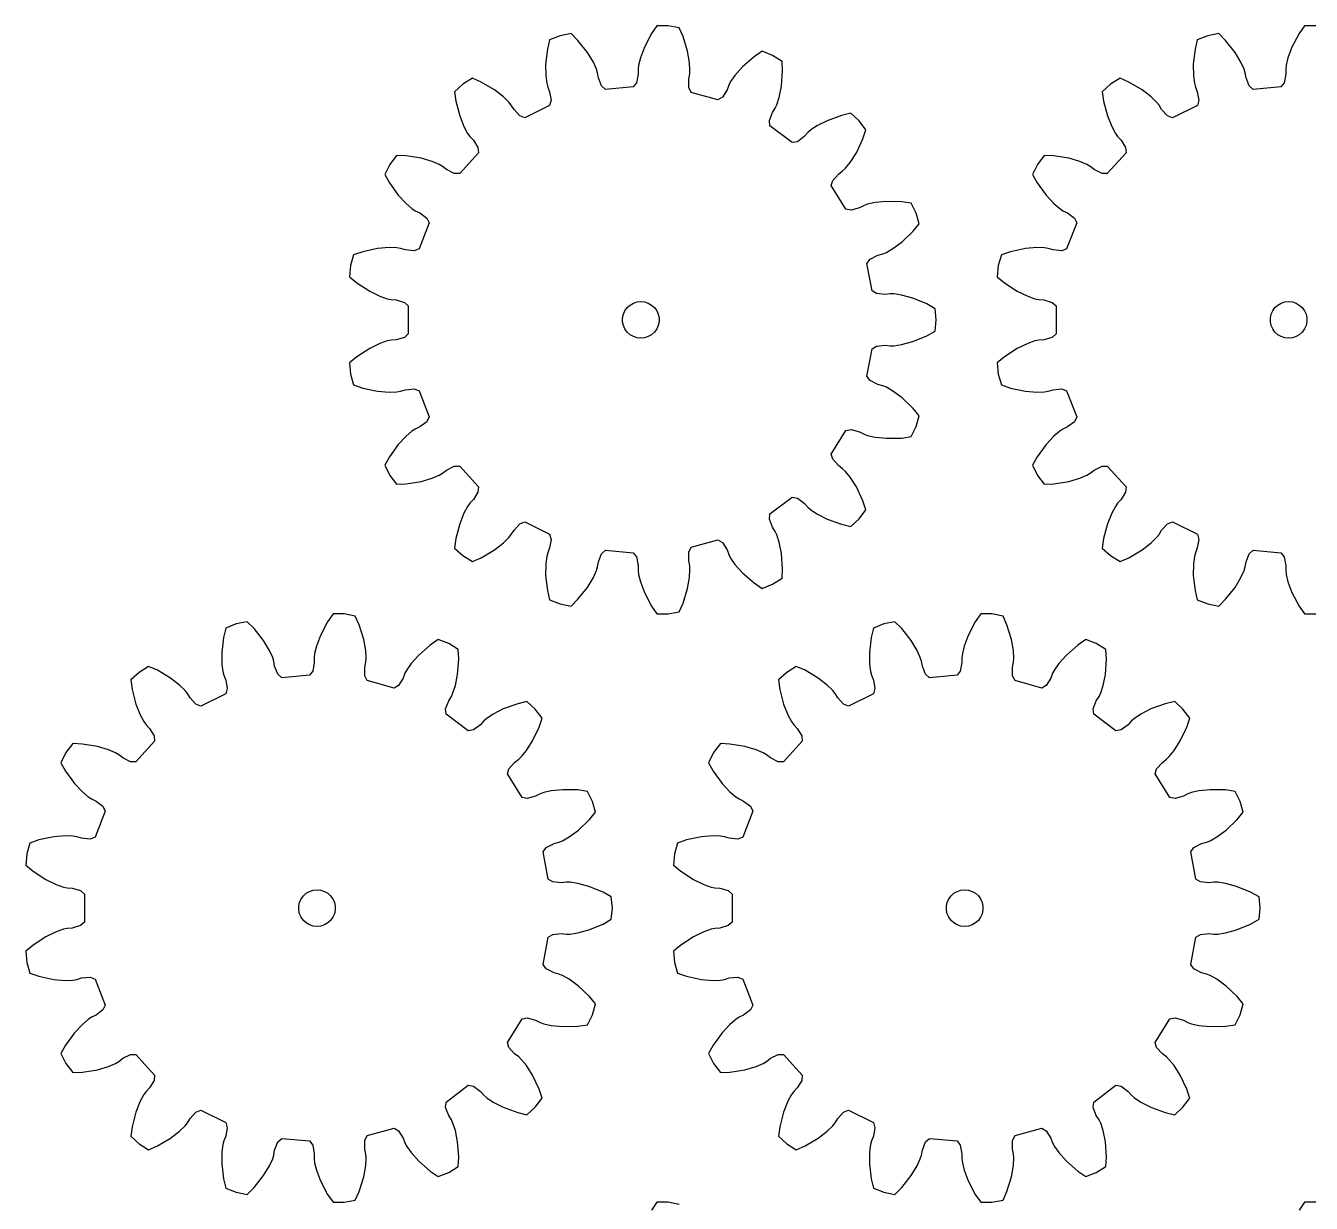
# Model space of a CAD drawing. Extents: x 0 to 207, y 0 to 193.
# Drawn here: x 0 to 105.3, y 96.3 to 192.7 of the extents above; entities that cross this region are included whole.
import ezdxf

# ---------------------------------------------------------------- set-up
doc = ezdxf.new("R2010")
doc.units = 0

msp = doc.modelspace()

# ---------------------------------------------------------------- linework, layer by layer
for p, q in [((43.77, 191.89), (42.91, 191.55)), ((44.68, 192.06), (43.77, 191.89)), ((45.23, 191.5), (44.68, 192.06)), ((51.26, 192.06), (50.68, 190.95)), ((51.71, 192.71), (51.26, 192.06)), ((52.62, 192.71), (51.71, 192.71)), ((53.53, 192.54), (52.62, 192.71)), ((53.85, 191.82), (53.53, 192.54)), ((54.22, 190.63), (53.85, 191.82)), ((96.83, 191.89), (95.97, 191.55)), ((97.73, 192.06), (96.83, 191.89)), ((98.29, 191.5), (97.73, 192.06)), ((104.31, 192.06), (103.73, 190.95)), ((104.76, 192.71), (104.31, 192.06)), ((105.68, 192.71), (104.76, 192.71)), ((42.73, 190.79), (42.59, 189.55)), ((42.91, 191.55), (42.73, 190.79)), ((46.01, 190.52), (45.23, 191.5)), ((50.68, 190.95), (50.35, 190.08)), ((54.38, 189.7), (54.22, 190.63)), ((95.79, 190.79), (95.64, 189.55)), ((95.97, 191.55), (95.79, 190.79)), ((99.07, 190.52), (98.29, 191.5)), ((103.73, 190.95), (103.4, 190.08)), ((46.5, 189.72), (46.01, 190.52)), ((46.75, 189.15), (46.5, 189.72)), ((50.35, 190.08), (50.2, 189.47)), ((54.41, 189.08), (54.38, 189.7)), ((59.67, 190.17), (58.73, 189.34)), ((60.32, 190.61), (59.67, 190.17)), ((61.18, 190.27), (60.32, 190.61)), ((61.96, 189.79), (61.18, 190.27)), ((62, 189.01), (61.96, 189.79)), ((99.55, 189.72), (99.07, 190.52)), ((99.81, 189.15), (99.55, 189.72)), ((103.4, 190.08), (103.25, 189.47)), ((42.59, 189.55), (42.6, 188.61)), ((42.6, 188.61), (42.68, 187.99)), ((46.85, 188.84), (46.75, 189.15)), ((46.92, 188.43), (46.85, 188.84)), ((50.17, 188.74), (50.03, 188.04)), ((50.2, 189.47), (50.16, 189.15)), ((50.16, 189.15), (50.17, 188.74)), ((54.31, 188.35), (54.39, 188.76)), ((54.39, 188.76), (54.41, 189.08)), ((58.1, 188.64), (57.74, 188.13)), ((58.73, 189.34), (58.1, 188.64)), ((61.91, 187.76), (62, 189.01)), ((95.64, 189.55), (95.65, 188.61)), ((95.65, 188.61), (95.74, 187.99)), ((99.9, 188.84), (99.81, 189.15)), ((99.98, 188.43), (99.9, 188.84)), ((103.22, 188.74), (103.09, 188.04)), ((103.25, 189.47), (103.22, 189.15)), ((103.22, 189.15), (103.22, 188.74)), ((35.81, 187.92), (35.13, 187.3)), ((36.6, 188.41), (35.81, 187.92)), ((37.32, 188.09), (36.6, 188.41)), ((38.39, 187.46), (37.32, 188.09)), ((39.14, 186.89), (38.39, 187.46)), ((42.68, 187.99), (42.76, 187.68)), ((42.76, 187.68), (42.91, 187.29)), ((47.18, 187.78), (46.92, 188.43)), ((47.5, 187.48), (47.18, 187.78)), ((49.77, 187.69), (47.5, 187.48)), ((50.03, 188.04), (49.77, 187.69)), ((54.31, 187.64), (54.31, 188.35)), ((54.51, 187.25), (54.31, 187.64)), ((57.45, 187.46), (57.07, 186.86)), ((57.59, 187.85), (57.45, 187.46)), ((57.74, 188.13), (57.59, 187.85)), ((61.73, 186.84), (61.91, 187.76)), ((88.87, 187.92), (88.19, 187.3)), ((89.65, 188.41), (88.87, 187.92)), ((90.37, 188.09), (89.65, 188.41)), ((91.45, 187.46), (90.37, 188.09)), ((92.19, 186.89), (91.45, 187.46)), ((95.74, 187.99), (95.82, 187.68)), ((95.82, 187.68), (95.97, 187.29)), ((100.23, 187.78), (99.98, 188.43)), ((100.56, 187.48), (100.23, 187.78)), ((102.82, 187.69), (100.56, 187.48)), ((103.09, 188.04), (102.82, 187.69)), ((35.13, 187.3), (35.24, 186.53)), ((35.24, 186.53), (35.55, 185.32)), ((39.58, 186.45), (39.14, 186.89)), ((39.78, 186.2), (39.58, 186.45)), ((42.91, 187.29), (43.04, 186.6)), ((43.04, 186.6), (42.92, 186.18)), ((56.7, 186.63), (54.51, 187.25)), ((57.07, 186.86), (56.7, 186.63)), ((61.53, 186.24), (61.73, 186.84)), ((88.19, 187.3), (88.29, 186.53)), ((88.29, 186.53), (88.61, 185.32)), ((92.64, 186.45), (92.19, 186.89)), ((92.84, 186.2), (92.64, 186.45)), ((95.97, 187.29), (96.1, 186.6)), ((96.1, 186.6), (95.98, 186.18)), ((40, 185.84), (39.78, 186.2)), ((40.47, 185.32), (40, 185.84)), ((42.92, 186.18), (40.88, 185.16)), ((60.92, 184.94), (61.18, 185.6)), ((61.18, 185.6), (61.4, 185.95)), ((61.4, 185.95), (61.53, 186.24)), ((66.82, 185.36), (65.65, 184.93)), ((67.59, 185.54), (66.82, 185.36)), ((68.27, 184.92), (67.59, 185.54)), ((93.05, 185.84), (92.84, 186.2)), ((93.53, 185.32), (93.05, 185.84)), ((95.98, 186.18), (93.94, 185.16)), ((35.55, 185.32), (35.9, 184.44)), ((35.9, 184.44), (36.2, 183.89)), ((40.88, 185.16), (40.47, 185.32)), ((60.96, 184.51), (60.92, 184.94)), ((62.78, 183.13), (60.96, 184.51)), ((64.81, 184.51), (64.29, 184.16)), ((65.65, 184.93), (64.81, 184.51)), ((68.82, 184.18), (68.27, 184.92)), ((88.61, 185.32), (88.96, 184.44)), ((88.96, 184.44), (89.26, 183.89)), ((93.94, 185.16), (93.53, 185.32)), ((36.2, 183.89), (36.39, 183.64)), ((36.39, 183.64), (36.67, 183.33)), ((36.67, 183.33), (37.04, 182.73)), ((63.78, 183.64), (63.21, 183.21)), ((64.06, 183.95), (63.78, 183.64)), ((64.29, 184.16), (64.06, 183.95)), ((68.05, 182.31), (68.58, 183.44)), ((68.58, 183.44), (68.82, 184.18)), ((89.26, 183.89), (89.44, 183.64)), ((89.44, 183.64), (89.73, 183.33)), ((89.73, 183.33), (90.1, 182.73)), ((37.08, 182.29), (35.55, 180.61)), ((37.04, 182.73), (37.08, 182.29)), ((63.21, 183.21), (62.78, 183.13)), ((67.54, 181.51), (68.05, 182.31)), ((90.14, 182.29), (88.6, 180.61)), ((90.1, 182.73), (90.14, 182.29)), ((29.82, 181.35), (29.41, 180.53)), ((30.38, 182.09), (29.82, 181.35)), ((31.16, 182.06), (30.38, 182.09)), ((32.4, 181.85), (31.16, 182.06)), ((33.3, 181.59), (32.4, 181.85)), ((33.87, 181.34), (33.3, 181.59)), ((34.15, 181.18), (33.87, 181.34)), ((34.48, 180.92), (34.15, 181.18)), ((67.15, 181.03), (67.54, 181.51)), ((82.88, 181.35), (82.47, 180.53)), ((83.43, 182.09), (82.88, 181.35)), ((84.22, 182.06), (83.43, 182.09)), ((85.45, 181.85), (84.22, 182.06)), ((86.35, 181.59), (85.45, 181.85)), ((86.93, 181.34), (86.35, 181.59)), ((87.2, 181.18), (86.93, 181.34)), ((87.53, 180.92), (87.2, 181.18)), ((29.41, 180.53), (29.79, 179.84)), ((35.11, 180.61), (34.48, 180.92)), ((35.55, 180.61), (35.11, 180.61)), ((66.11, 180.04), (66.58, 180.56)), ((66.58, 180.56), (66.92, 180.81)), ((66.92, 180.81), (67.15, 181.03)), ((82.47, 180.53), (82.85, 179.84)), ((88.17, 180.61), (87.53, 180.92)), ((88.6, 180.61), (88.17, 180.61)), ((29.79, 179.84), (30.52, 178.83)), ((65.99, 179.61), (66.11, 180.04)), ((67.19, 177.68), (65.99, 179.61)), ((82.85, 179.84), (83.58, 178.83)), ((30.52, 178.83), (31.16, 178.14)), ((31.16, 178.14), (31.64, 177.74)), ((68.67, 177.98), (68.3, 177.79)), ((68.97, 178.09), (68.67, 177.98)), ((69.58, 178.23), (68.97, 178.09)), ((70.51, 178.32), (69.58, 178.23)), ((71.76, 178.29), (70.51, 178.32)), ((72.54, 178.18), (71.76, 178.29)), ((72.95, 177.36), (72.54, 178.18)), ((83.58, 178.83), (84.22, 178.14)), ((84.22, 178.14), (84.7, 177.74)), ((31.64, 177.74), (31.91, 177.56)), ((31.91, 177.56), (32.28, 177.38)), ((32.28, 177.38), (32.85, 176.95)), ((32.85, 176.95), (33.04, 176.56)), ((67.62, 177.6), (67.19, 177.68)), ((68.3, 177.79), (67.62, 177.6)), ((73.2, 176.47), (72.95, 177.36)), ((84.7, 177.74), (84.96, 177.56)), ((84.96, 177.56), (85.34, 177.38)), ((85.34, 177.38), (85.9, 176.95)), ((85.9, 176.95), (86.1, 176.56)), ((33.04, 176.56), (32.22, 174.44)), ((72.7, 175.87), (73.2, 176.47)), ((86.1, 176.56), (85.27, 174.44)), ((71.04, 174.45), (71.8, 175)), ((71.8, 175), (72.7, 175.87)), ((26.86, 173.95), (26.61, 173.06)), ((27.61, 174.2), (26.86, 173.95)), ((28.83, 174.46), (27.61, 174.2)), ((29.77, 174.54), (28.83, 174.46)), ((30.39, 174.51), (29.77, 174.54)), ((30.71, 174.46), (30.39, 174.51)), ((31.11, 174.34), (30.71, 174.46)), ((31.81, 174.28), (31.11, 174.34)), ((32.22, 174.44), (31.81, 174.28)), ((69.17, 173.59), (69.8, 173.91)), ((69.8, 173.91), (70.21, 174.02)), ((70.21, 174.02), (70.5, 174.14)), ((70.5, 174.14), (71.04, 174.45)), ((79.92, 173.95), (79.67, 173.06)), ((80.66, 174.2), (79.92, 173.95)), ((81.89, 174.46), (80.66, 174.2)), ((82.82, 174.54), (81.89, 174.46)), ((83.45, 174.51), (82.82, 174.54)), ((83.76, 174.46), (83.45, 174.51)), ((84.16, 174.34), (83.76, 174.46)), ((84.87, 174.28), (84.16, 174.34)), ((85.27, 174.44), (84.87, 174.28)), ((26.61, 173.06), (26.53, 172.15)), ((68.91, 173.24), (69.17, 173.59)), ((69.33, 171), (68.91, 173.24)), ((79.67, 173.06), (79.58, 172.15)), ((26.53, 172.15), (27.13, 171.64)), ((79.58, 172.15), (80.19, 171.64)), ((27.13, 171.64), (28.18, 170.96)), ((28.18, 170.96), (29.02, 170.55)), ((69.7, 170.77), (69.33, 171)), ((70.4, 170.7), (69.7, 170.77)), ((70.82, 170.74), (70.4, 170.7)), ((71.13, 170.74), (70.82, 170.74)), ((71.75, 170.65), (71.13, 170.74)), ((72.66, 170.4), (71.75, 170.65)), ((80.19, 171.64), (81.23, 170.96)), ((81.23, 170.96), (82.08, 170.55)), ((29.02, 170.55), (29.62, 170.35)), ((29.62, 170.35), (29.93, 170.28)), ((29.93, 170.28), (30.34, 170.25)), ((30.34, 170.25), (31.02, 170.05)), ((31.02, 170.05), (31.34, 169.76)), ((31.34, 169.76), (31.34, 167.48)), ((49.09, 169.37), (49.28, 169.62)), ((49.28, 169.62), (49.51, 169.83)), ((49.51, 169.83), (49.78, 169.99)), ((49.78, 169.99), (50.08, 170.09)), ((50.08, 170.09), (50.39, 170.12)), ((50.39, 170.12), (50.7, 170.09)), ((50.7, 170.09), (51, 169.99)), ((51, 169.99), (51.27, 169.83)), ((51.27, 169.83), (51.51, 169.62)), ((51.51, 169.62), (51.69, 169.37)), ((73.82, 169.92), (72.66, 170.4)), ((74.5, 169.53), (73.82, 169.92)), ((82.08, 170.55), (82.67, 170.35)), ((82.67, 170.35), (82.98, 170.28)), ((82.98, 170.28), (83.4, 170.25)), ((83.4, 170.25), (84.08, 170.05)), ((84.08, 170.05), (84.4, 169.76)), ((84.4, 169.76), (84.4, 167.48)), ((102.15, 169.37), (102.33, 169.62)), ((102.33, 169.62), (102.57, 169.83)), ((102.57, 169.83), (102.84, 169.99)), ((102.84, 169.99), (103.14, 170.09)), ((103.14, 170.09), (103.45, 170.12)), ((103.45, 170.12), (103.76, 170.09)), ((103.76, 170.09), (104.06, 169.99)), ((104.06, 169.99), (104.33, 169.83)), ((104.33, 169.83), (104.56, 169.62)), ((104.56, 169.62), (104.75, 169.37)), ((48.9, 168.78), (48.97, 169.08)), ((48.9, 168.46), (48.9, 168.78)), ((48.97, 169.08), (49.09, 169.37)), ((51.69, 169.37), (51.82, 169.08)), ((51.82, 169.08), (51.88, 168.78)), ((51.88, 168.78), (51.88, 168.46)), ((74.58, 168.62), (74.5, 169.53)), ((74.5, 167.7), (74.58, 168.62)), ((101.96, 168.78), (102.02, 169.08)), ((101.96, 168.46), (101.96, 168.78)), ((102.02, 169.08), (102.15, 169.37)), ((104.75, 169.37), (104.88, 169.08)), ((104.88, 169.08), (104.94, 168.78)), ((104.94, 168.78), (104.94, 168.46)), ((31.34, 167.48), (31.02, 167.18)), ((48.97, 168.15), (48.9, 168.46)), ((49.09, 167.87), (48.97, 168.15)), ((49.28, 167.61), (49.09, 167.87)), ((49.51, 167.4), (49.28, 167.61)), ((51.51, 167.61), (51.27, 167.4)), ((51.69, 167.87), (51.51, 167.61)), ((51.82, 168.15), (51.69, 167.87)), ((51.88, 168.46), (51.82, 168.15)), ((73.82, 167.32), (74.5, 167.7)), ((84.4, 167.48), (84.08, 167.18)), ((102.02, 168.15), (101.96, 168.46)), ((102.15, 167.87), (102.02, 168.15)), ((102.33, 167.61), (102.15, 167.87)), ((102.57, 167.4), (102.33, 167.61)), ((104.56, 167.61), (104.33, 167.4)), ((104.75, 167.87), (104.56, 167.61)), ((104.88, 168.15), (104.75, 167.87)), ((104.94, 168.46), (104.88, 168.15)), ((29.02, 166.69), (28.18, 166.28)), ((29.62, 166.89), (29.02, 166.69)), ((29.93, 166.95), (29.62, 166.89)), ((30.34, 166.99), (29.93, 166.95)), ((31.02, 167.18), (30.34, 166.99)), ((49.78, 167.25), (49.51, 167.4)), ((50.08, 167.15), (49.78, 167.25)), ((50.39, 167.12), (50.08, 167.15)), ((50.7, 167.15), (50.39, 167.12)), ((51, 167.25), (50.7, 167.15)), ((51.27, 167.4), (51, 167.25)), ((69.33, 166.24), (69.7, 166.47)), ((69.7, 166.47), (70.4, 166.54)), ((70.4, 166.54), (70.82, 166.49)), ((70.82, 166.49), (71.13, 166.5)), ((71.13, 166.5), (71.75, 166.59)), ((71.75, 166.59), (72.66, 166.84)), ((72.66, 166.84), (73.82, 167.32)), ((82.08, 166.69), (81.23, 166.28)), ((82.67, 166.89), (82.08, 166.69)), ((82.98, 166.95), (82.67, 166.89)), ((83.4, 166.99), (82.98, 166.95)), ((84.08, 167.18), (83.4, 166.99)), ((102.84, 167.25), (102.57, 167.4)), ((103.14, 167.15), (102.84, 167.25)), ((103.45, 167.12), (103.14, 167.15)), ((103.76, 167.15), (103.45, 167.12)), ((104.06, 167.25), (103.76, 167.15)), ((104.33, 167.4), (104.06, 167.25)), ((27.13, 165.59), (26.53, 165.09)), ((28.18, 166.28), (27.13, 165.59)), ((68.91, 164), (69.33, 166.24)), ((80.19, 165.59), (79.58, 165.09)), ((81.23, 166.28), (80.19, 165.59)), ((26.53, 165.09), (26.61, 164.17)), ((79.58, 165.09), (79.67, 164.17)), ((26.61, 164.17), (26.86, 163.29)), ((26.86, 163.29), (27.61, 163.03)), ((69.17, 163.65), (68.91, 164)), ((69.8, 163.33), (69.17, 163.65)), ((70.21, 163.22), (69.8, 163.33)), ((79.67, 164.17), (79.92, 163.29)), ((79.92, 163.29), (80.66, 163.03)), ((27.61, 163.03), (28.83, 162.78)), ((28.83, 162.78), (29.77, 162.7)), ((29.77, 162.7), (30.39, 162.73)), ((30.39, 162.73), (30.71, 162.78)), ((30.71, 162.78), (31.11, 162.9)), ((31.11, 162.9), (31.81, 162.96)), ((31.81, 162.96), (32.22, 162.8)), ((32.22, 162.8), (33.04, 160.68)), ((70.5, 163.1), (70.21, 163.22)), ((71.04, 162.79), (70.5, 163.1)), ((71.8, 162.23), (71.04, 162.79)), ((72.7, 161.37), (71.8, 162.23)), ((80.66, 163.03), (81.89, 162.78)), ((81.89, 162.78), (82.82, 162.7)), ((82.82, 162.7), (83.45, 162.73)), ((83.45, 162.73), (83.76, 162.78)), ((83.76, 162.78), (84.16, 162.9)), ((84.16, 162.9), (84.87, 162.96)), ((84.87, 162.96), (85.27, 162.8)), ((85.27, 162.8), (86.1, 160.68)), ((73.2, 160.76), (72.7, 161.37)), ((32.85, 160.28), (32.28, 159.85)), ((33.04, 160.68), (32.85, 160.28)), ((72.95, 159.88), (73.2, 160.76)), ((85.9, 160.28), (85.34, 159.85)), ((86.1, 160.68), (85.9, 160.28)), ((31.16, 159.1), (30.52, 158.41)), ((31.64, 159.5), (31.16, 159.1)), ((31.91, 159.67), (31.64, 159.5)), ((32.28, 159.85), (31.91, 159.67)), ((65.99, 157.62), (67.19, 159.56)), ((67.19, 159.56), (67.62, 159.64)), ((67.62, 159.64), (68.3, 159.45)), ((68.3, 159.45), (68.67, 159.26)), ((68.67, 159.26), (68.97, 159.15)), ((68.97, 159.15), (69.58, 159.01)), ((71.76, 158.94), (72.54, 159.06)), ((72.54, 159.06), (72.95, 159.88)), ((84.22, 159.1), (83.58, 158.41)), ((84.7, 159.5), (84.22, 159.1)), ((84.96, 159.67), (84.7, 159.5)), ((85.34, 159.85), (84.96, 159.67)), ((30.52, 158.41), (29.79, 157.39)), ((69.58, 159.01), (70.51, 158.92)), ((70.51, 158.92), (71.76, 158.94)), ((83.58, 158.41), (82.85, 157.39)), ((29.79, 157.39), (29.41, 156.71)), ((66.11, 157.2), (65.99, 157.62)), ((66.58, 156.68), (66.11, 157.2)), ((82.85, 157.39), (82.47, 156.71)), ((29.41, 156.71), (29.82, 155.88)), ((29.82, 155.88), (30.38, 155.15)), ((33.3, 155.65), (33.87, 155.9)), ((33.87, 155.9), (34.15, 156.06)), ((34.15, 156.06), (34.48, 156.31)), ((34.48, 156.31), (35.11, 156.63)), ((35.11, 156.63), (35.55, 156.63)), ((35.55, 156.63), (37.08, 154.94)), ((66.92, 156.43), (66.58, 156.68)), ((67.15, 156.21), (66.92, 156.43)), ((67.54, 155.73), (67.15, 156.21)), ((82.47, 156.71), (82.88, 155.88)), ((82.88, 155.88), (83.43, 155.15)), ((86.35, 155.65), (86.93, 155.9)), ((86.93, 155.9), (87.2, 156.06)), ((87.2, 156.06), (87.53, 156.31)), ((87.53, 156.31), (88.17, 156.63)), ((88.17, 156.63), (88.6, 156.63)), ((88.6, 156.63), (90.14, 154.94)), ((30.38, 155.15), (31.16, 155.18)), ((31.16, 155.18), (32.4, 155.38)), ((32.4, 155.38), (33.3, 155.65)), ((37.08, 154.94), (37.04, 154.51)), ((68.05, 154.93), (67.54, 155.73)), ((68.58, 153.8), (68.05, 154.93)), ((83.43, 155.15), (84.22, 155.18)), ((84.22, 155.18), (85.45, 155.38)), ((85.45, 155.38), (86.35, 155.65)), ((90.14, 154.94), (90.1, 154.51)), ((36.67, 153.9), (36.39, 153.6)), ((37.04, 154.51), (36.67, 153.9)), ((60.96, 152.73), (62.78, 154.1)), ((62.78, 154.1), (63.21, 154.02)), ((63.21, 154.02), (63.78, 153.6)), ((68.82, 153.05), (68.58, 153.8)), ((89.73, 153.9), (89.44, 153.6)), ((90.1, 154.51), (89.73, 153.9)), ((35.9, 152.79), (35.55, 151.92)), ((36.2, 153.34), (35.9, 152.79)), ((36.39, 153.6), (36.2, 153.34)), ((60.92, 152.29), (60.96, 152.73)), ((63.78, 153.6), (64.06, 153.29)), ((64.06, 153.29), (64.29, 153.08)), ((64.29, 153.08), (64.81, 152.73)), ((64.81, 152.73), (65.65, 152.3)), ((68.27, 152.32), (68.82, 153.05)), ((88.96, 152.79), (88.61, 151.92)), ((89.26, 153.34), (88.96, 152.79)), ((89.44, 153.6), (89.26, 153.34)), ((35.55, 151.92), (35.24, 150.71)), ((40, 151.4), (40.47, 151.92)), ((40.47, 151.92), (40.88, 152.07)), ((40.88, 152.07), (42.92, 151.06)), ((61.18, 151.63), (60.92, 152.29)), ((65.65, 152.3), (66.82, 151.88)), ((66.82, 151.88), (67.59, 151.7)), ((67.59, 151.7), (68.27, 152.32)), ((88.61, 151.92), (88.29, 150.71)), ((93.05, 151.4), (93.53, 151.92)), ((93.53, 151.92), (93.94, 152.07)), ((93.94, 152.07), (95.98, 151.06)), ((35.24, 150.71), (35.13, 149.93)), ((39.14, 150.35), (39.58, 150.79)), ((39.58, 150.79), (39.78, 151.04)), ((39.78, 151.04), (40, 151.4)), ((43.04, 150.64), (42.91, 149.94)), ((42.92, 151.06), (43.04, 150.64)), ((54.51, 149.99), (56.7, 150.61)), ((56.7, 150.61), (57.07, 150.38)), ((61.4, 151.28), (61.18, 151.63)), ((61.53, 151), (61.4, 151.28)), ((61.73, 150.4), (61.53, 151)), ((88.29, 150.71), (88.19, 149.93)), ((92.19, 150.35), (92.64, 150.79)), ((92.64, 150.79), (92.84, 151.04)), ((92.84, 151.04), (93.05, 151.4)), ((96.1, 150.64), (95.97, 149.94)), ((95.98, 151.06), (96.1, 150.64)), ((35.13, 149.93), (35.81, 149.31)), ((37.32, 149.14), (38.39, 149.78)), ((38.39, 149.78), (39.14, 150.35)), ((42.76, 149.55), (42.68, 149.25)), ((42.91, 149.94), (42.76, 149.55)), ((47.18, 149.46), (47.5, 149.76)), ((47.5, 149.76), (49.77, 149.55)), ((49.77, 149.55), (50.03, 149.2)), ((54.31, 149.59), (54.51, 149.99)), ((54.31, 148.89), (54.31, 149.59)), ((57.07, 150.38), (57.45, 149.78)), ((57.45, 149.78), (57.59, 149.39)), ((61.91, 149.48), (61.73, 150.4)), ((88.19, 149.93), (88.87, 149.31)), ((90.37, 149.14), (91.45, 149.78)), ((91.45, 149.78), (92.19, 150.35)), ((95.82, 149.55), (95.74, 149.25)), ((95.97, 149.94), (95.82, 149.55)), ((100.23, 149.46), (100.56, 149.76)), ((100.56, 149.76), (102.82, 149.55)), ((102.82, 149.55), (103.09, 149.2)), ((35.81, 149.31), (36.6, 148.83)), ((36.6, 148.83), (37.32, 149.14)), ((42.6, 148.63), (42.59, 147.69)), ((42.68, 149.25), (42.6, 148.63)), ((46.85, 148.39), (46.92, 148.8)), ((46.92, 148.8), (47.18, 149.46)), ((50.03, 149.2), (50.17, 148.5)), ((50.17, 148.5), (50.16, 148.08)), ((54.39, 148.48), (54.31, 148.89)), ((57.59, 149.39), (57.74, 149.11)), ((57.74, 149.11), (58.1, 148.59)), ((58.1, 148.59), (58.73, 147.89)), ((62, 148.23), (61.91, 149.48)), ((88.87, 149.31), (89.65, 148.83)), ((89.65, 148.83), (90.37, 149.14)), ((95.65, 148.63), (95.64, 147.69)), ((95.74, 149.25), (95.65, 148.63)), ((99.9, 148.39), (99.98, 148.8)), ((99.98, 148.8), (100.23, 149.46)), ((103.09, 149.2), (103.22, 148.5)), ((103.22, 148.5), (103.22, 148.08)), ((42.59, 147.69), (42.73, 146.45)), ((46.01, 146.71), (46.5, 147.52)), ((46.5, 147.52), (46.75, 148.09)), ((46.75, 148.09), (46.85, 148.39)), ((50.16, 148.08), (50.2, 147.77)), ((50.2, 147.77), (50.35, 147.16)), ((54.22, 146.61), (54.38, 147.53)), ((54.38, 147.53), (54.41, 148.16)), ((54.41, 148.16), (54.39, 148.48)), ((58.73, 147.89), (59.67, 147.07)), ((61.18, 146.96), (61.96, 147.45)), ((61.96, 147.45), (62, 148.23)), ((95.64, 147.69), (95.79, 146.45)), ((99.07, 146.71), (99.55, 147.52)), ((99.55, 147.52), (99.81, 148.09)), ((99.81, 148.09), (99.9, 148.39)), ((103.22, 148.08), (103.25, 147.77)), ((103.25, 147.77), (103.4, 147.16)), ((42.73, 146.45), (42.91, 145.68)), ((45.23, 145.73), (46.01, 146.71)), ((50.35, 147.16), (50.68, 146.28)), ((53.85, 145.42), (54.22, 146.61)), ((59.67, 147.07), (60.32, 146.63)), ((60.32, 146.63), (61.18, 146.96)), ((95.79, 146.45), (95.97, 145.68)), ((98.29, 145.73), (99.07, 146.71)), ((103.4, 147.16), (103.73, 146.28)), ((42.91, 145.68), (43.77, 145.35)), ((43.77, 145.35), (44.68, 145.18)), ((44.68, 145.18), (45.23, 145.73)), ((50.68, 146.28), (51.26, 145.18)), ((53.53, 144.7), (53.85, 145.42)), ((95.97, 145.68), (96.83, 145.35)), ((96.83, 145.35), (97.73, 145.18)), ((97.73, 145.18), (98.29, 145.73)), ((103.73, 146.28), (104.31, 145.18)), ((25.18, 144.53), (24.73, 143.88)), ((26.1, 144.53), (25.18, 144.53)), ((27, 144.36), (26.1, 144.53)), ((27.32, 143.64), (27, 144.36)), ((51.26, 145.18), (51.71, 144.53)), ((51.71, 144.53), (52.62, 144.53)), ((52.62, 144.53), (53.53, 144.7)), ((78.23, 144.53), (77.79, 143.88)), ((79.15, 144.53), (78.23, 144.53)), ((80.06, 144.36), (79.15, 144.53)), ((80.38, 143.64), (80.06, 144.36)), ((104.31, 145.18), (104.76, 144.53)), ((104.76, 144.53), (105.68, 144.53)), ((16.39, 143.38), (16.2, 142.61)), ((17.24, 143.71), (16.39, 143.38)), ((18.15, 143.88), (17.24, 143.71)), ((18.71, 143.33), (18.15, 143.88)), ((19.48, 142.35), (18.71, 143.33)), ((24.73, 143.88), (24.15, 142.78)), ((27.69, 142.45), (27.32, 143.64)), ((69.44, 143.38), (69.26, 142.61)), ((70.3, 143.71), (69.44, 143.38)), ((71.2, 143.88), (70.3, 143.71)), ((71.76, 143.33), (71.2, 143.88)), ((72.54, 142.35), (71.76, 143.33)), ((77.79, 143.88), (77.2, 142.78)), ((80.75, 142.45), (80.38, 143.64)), ((16.2, 142.61), (16.06, 141.37)), ((19.97, 141.54), (19.48, 142.35)), ((24.15, 142.78), (23.82, 141.9)), ((27.85, 141.53), (27.69, 142.45)), ((33.79, 142.43), (33.14, 141.99)), ((34.65, 142.1), (33.79, 142.43)), ((69.26, 142.61), (69.12, 141.37)), ((73.02, 141.54), (72.54, 142.35)), ((77.2, 142.78), (76.87, 141.9)), ((80.91, 141.53), (80.75, 142.45)), ((86.85, 142.43), (86.2, 141.99)), ((87.7, 142.1), (86.85, 142.43)), ((16.06, 141.37), (16.07, 140.43)), ((20.23, 140.97), (19.97, 141.54)), ((23.67, 141.29), (23.63, 140.98)), ((23.82, 141.9), (23.67, 141.29)), ((27.89, 140.9), (27.85, 141.53)), ((32.2, 141.17), (31.57, 140.47)), ((33.14, 141.99), (32.2, 141.17)), ((35.43, 141.61), (34.65, 142.1)), ((35.47, 140.83), (35.43, 141.61)), ((69.12, 141.37), (69.12, 140.43)), ((73.28, 140.97), (73.02, 141.54)), ((76.73, 141.29), (76.69, 140.98)), ((76.87, 141.9), (76.73, 141.29)), ((80.94, 140.9), (80.91, 141.53)), ((85.25, 141.17), (84.63, 140.47)), ((86.2, 141.99), (85.25, 141.17)), ((88.49, 141.61), (87.7, 142.1)), ((88.53, 140.83), (88.49, 141.61)), ((10.07, 140.23), (9.29, 139.75)), ((10.79, 139.92), (10.07, 140.23)), ((16.07, 140.43), (16.15, 139.81)), ((20.32, 140.67), (20.23, 140.97)), ((20.39, 140.26), (20.32, 140.67)), ((20.65, 139.6), (20.39, 140.26)), ((23.64, 140.56), (23.51, 139.86)), ((23.63, 140.98), (23.64, 140.56)), ((27.78, 140.17), (27.86, 140.58)), ((27.79, 139.47), (27.78, 140.17)), ((27.86, 140.58), (27.89, 140.9)), ((31.57, 140.47), (31.21, 139.95)), ((35.38, 139.58), (35.47, 140.83)), ((63.12, 140.23), (62.34, 139.75)), ((63.84, 139.92), (63.12, 140.23)), ((69.12, 140.43), (69.21, 139.81)), ((73.37, 140.67), (73.28, 140.97)), ((73.45, 140.26), (73.37, 140.67)), ((73.7, 139.6), (73.45, 140.26)), ((76.69, 140.56), (76.56, 139.86)), ((76.69, 140.98), (76.69, 140.56)), ((80.84, 140.17), (80.92, 140.58)), ((80.84, 139.47), (80.84, 140.17)), ((80.92, 140.58), (80.94, 140.9)), ((84.63, 140.47), (84.27, 139.95)), ((88.44, 139.58), (88.53, 140.83)), ((9.29, 139.75), (8.61, 139.13)), ((8.61, 139.13), (8.71, 138.35)), ((11.86, 139.28), (10.79, 139.92)), ((12.61, 138.71), (11.86, 139.28)), ((16.15, 139.81), (16.23, 139.51)), ((16.23, 139.51), (16.39, 139.12)), ((16.39, 139.12), (16.51, 138.42)), ((20.97, 139.3), (20.65, 139.6)), ((23.24, 139.51), (20.97, 139.3)), ((23.51, 139.86), (23.24, 139.51)), ((27.98, 139.07), (27.79, 139.47)), ((30.17, 138.45), (27.98, 139.07)), ((30.92, 139.28), (30.55, 138.68)), ((31.07, 139.67), (30.92, 139.28)), ((31.21, 139.95), (31.07, 139.67)), ((35.2, 138.66), (35.38, 139.58)), ((62.34, 139.75), (61.66, 139.13)), ((61.66, 139.13), (61.77, 138.35)), ((64.92, 139.28), (63.84, 139.92)), ((65.66, 138.71), (64.92, 139.28)), ((69.21, 139.81), (69.29, 139.51)), ((69.29, 139.51), (69.44, 139.12)), ((69.44, 139.12), (69.57, 138.42)), ((74.03, 139.3), (73.7, 139.6)), ((76.3, 139.51), (74.03, 139.3)), ((76.56, 139.86), (76.3, 139.51)), ((81.04, 139.07), (80.84, 139.47)), ((83.23, 138.45), (81.04, 139.07)), ((83.98, 139.28), (83.6, 138.68)), ((84.12, 139.67), (83.98, 139.28)), ((84.27, 139.95), (84.12, 139.67)), ((88.26, 138.66), (88.44, 139.58)), ((8.71, 138.35), (9.03, 137.14)), ((13.06, 138.27), (12.61, 138.71)), ((13.25, 138.02), (13.06, 138.27)), ((13.47, 137.66), (13.25, 138.02)), ((16.39, 138), (14.35, 136.99)), ((16.51, 138.42), (16.39, 138)), ((30.55, 138.68), (30.17, 138.45)), ((34.87, 137.78), (35, 138.06)), ((35, 138.06), (35.2, 138.66)), ((61.77, 138.35), (62.08, 137.14)), ((66.11, 138.27), (65.66, 138.71)), ((66.31, 138.02), (66.11, 138.27)), ((66.52, 137.66), (66.31, 138.02)), ((69.45, 138), (67.41, 136.99)), ((69.57, 138.42), (69.45, 138)), ((83.6, 138.68), (83.23, 138.45)), ((87.93, 137.78), (88.06, 138.06)), ((88.06, 138.06), (88.26, 138.66)), ((9.03, 137.14), (9.37, 136.27)), ((13.94, 137.14), (13.47, 137.66)), ((14.35, 136.99), (13.94, 137.14)), ((34.39, 136.77), (34.65, 137.43)), ((34.65, 137.43), (34.87, 137.78)), ((40.3, 137.18), (39.12, 136.76)), ((41.06, 137.36), (40.3, 137.18)), ((41.74, 136.74), (41.06, 137.36)), ((62.08, 137.14), (62.43, 136.27)), ((67, 137.14), (66.52, 137.66)), ((67.41, 136.99), (67, 137.14)), ((87.45, 136.77), (87.7, 137.43)), ((87.7, 137.43), (87.93, 137.78)), ((93.35, 137.18), (92.18, 136.76)), ((94.12, 137.36), (93.35, 137.18)), ((94.8, 136.74), (94.12, 137.36)), ((9.37, 136.27), (9.68, 135.72)), ((34.44, 136.33), (34.39, 136.77)), ((36.25, 134.96), (34.44, 136.33)), ((37.77, 135.98), (37.53, 135.77)), ((38.29, 136.33), (37.77, 135.98)), ((39.12, 136.76), (38.29, 136.33)), ((42.3, 136.01), (41.74, 136.74)), ((42.05, 135.26), (42.3, 136.01)), ((62.43, 136.27), (62.73, 135.72)), ((87.49, 136.33), (87.45, 136.77)), ((89.31, 134.96), (87.49, 136.33)), ((90.82, 135.98), (90.58, 135.77)), ((91.34, 136.33), (90.82, 135.98)), ((92.18, 136.76), (91.34, 136.33)), ((95.35, 136.01), (94.8, 136.74)), ((95.11, 135.26), (95.35, 136.01)), ((9.68, 135.72), (9.86, 135.46)), ((9.86, 135.46), (10.14, 135.16)), ((10.14, 135.16), (10.52, 134.55)), ((36.68, 135.04), (36.25, 134.96)), ((37.25, 135.46), (36.68, 135.04)), ((37.53, 135.77), (37.25, 135.46)), ((41.52, 134.13), (42.05, 135.26)), ((62.73, 135.72), (62.92, 135.46)), ((62.92, 135.46), (63.2, 135.16)), ((63.2, 135.16), (63.57, 134.55)), ((89.74, 135.04), (89.31, 134.96)), ((90.31, 135.46), (89.74, 135.04)), ((90.58, 135.77), (90.31, 135.46)), ((94.57, 134.13), (95.11, 135.26)), ((3.85, 133.91), (3.3, 133.18)), ((4.64, 133.88), (3.85, 133.91)), ((5.87, 133.68), (4.64, 133.88)), ((10.55, 134.12), (9.02, 132.43)), ((10.52, 134.55), (10.55, 134.12)), ((41.02, 133.34), (41.52, 134.13)), ((56.91, 133.91), (56.35, 133.18)), ((57.69, 133.88), (56.91, 133.91)), ((58.92, 133.68), (57.69, 133.88)), ((63.61, 134.12), (62.08, 132.43)), ((63.57, 134.55), (63.61, 134.12)), ((94.07, 133.34), (94.57, 134.13)), ((3.3, 133.18), (2.89, 132.35)), ((6.77, 133.41), (5.87, 133.68)), ((7.35, 133.16), (6.77, 133.41)), ((7.62, 133), (7.35, 133.16)), ((7.95, 132.75), (7.62, 133)), ((8.58, 132.43), (7.95, 132.75)), ((40.39, 132.63), (40.62, 132.85)), ((40.62, 132.85), (41.02, 133.34)), ((56.35, 133.18), (55.94, 132.35)), ((59.83, 133.41), (58.92, 133.68)), ((60.4, 133.16), (59.83, 133.41)), ((60.67, 133), (60.4, 133.16)), ((61, 132.75), (60.67, 133)), ((61.64, 132.43), (61, 132.75)), ((93.45, 132.63), (93.67, 132.85)), ((93.67, 132.85), (94.07, 133.34)), ((2.89, 132.35), (3.26, 131.67)), ((3.26, 131.67), (4, 130.65)), ((9.02, 132.43), (8.58, 132.43)), ((39.46, 131.44), (39.58, 131.86)), ((39.58, 131.86), (40.05, 132.38)), ((40.05, 132.38), (40.39, 132.63)), ((55.94, 132.35), (56.32, 131.67)), ((56.32, 131.67), (57.05, 130.65)), ((62.08, 132.43), (61.64, 132.43)), ((92.52, 131.44), (92.64, 131.86)), ((92.64, 131.86), (93.11, 132.38)), ((93.11, 132.38), (93.45, 132.63)), ((4, 130.65), (4.64, 129.96)), ((40.66, 129.5), (39.46, 131.44)), ((57.05, 130.65), (57.69, 129.96)), ((93.72, 129.5), (92.52, 131.44)), ((4.64, 129.96), (5.12, 129.56)), ((5.12, 129.56), (5.38, 129.39)), ((41.77, 129.61), (41.09, 129.42)), ((42.14, 129.8), (41.77, 129.61)), ((42.44, 129.91), (42.14, 129.8)), ((43.05, 130.05), (42.44, 129.91)), ((43.99, 130.14), (43.05, 130.05)), ((45.24, 130.12), (43.99, 130.14)), ((46.01, 130), (45.24, 130.12)), ((46.42, 129.18), (46.01, 130)), ((57.69, 129.96), (58.17, 129.56)), ((58.17, 129.56), (58.44, 129.39)), ((94.83, 129.61), (94.15, 129.42)), ((95.2, 129.8), (94.83, 129.61)), ((95.5, 129.91), (95.2, 129.8)), ((96.11, 130.05), (95.5, 129.91)), ((97.04, 130.14), (96.11, 130.05)), ((98.29, 130.12), (97.04, 130.14)), ((99.07, 130), (98.29, 130.12)), ((99.48, 129.18), (99.07, 130)), ((5.38, 129.39), (5.76, 129.21)), ((5.76, 129.21), (6.32, 128.78)), ((6.32, 128.78), (6.51, 128.38)), ((41.09, 129.42), (40.66, 129.5)), ((46.67, 128.3), (46.42, 129.18)), ((58.44, 129.39), (58.81, 129.21)), ((58.81, 129.21), (59.38, 128.78)), ((59.38, 128.78), (59.57, 128.38)), ((94.15, 129.42), (93.72, 129.5)), ((99.73, 128.3), (99.48, 129.18)), ((6.51, 128.38), (5.69, 126.26)), ((45.27, 126.83), (46.18, 127.69)), ((46.18, 127.69), (46.67, 128.3)), ((59.57, 128.38), (58.75, 126.26)), ((98.33, 126.83), (99.23, 127.69)), ((99.23, 127.69), (99.73, 128.3)), ((44.52, 126.27), (45.27, 126.83)), ((97.57, 126.27), (98.33, 126.83)), ((0.34, 125.77), (0.08, 124.89)), ((1.08, 126.03), (0.34, 125.77)), ((2.3, 126.28), (1.08, 126.03)), ((3.24, 126.36), (2.3, 126.28)), ((3.87, 126.33), (3.24, 126.36)), ((4.18, 126.28), (3.87, 126.33)), ((4.58, 126.17), (4.18, 126.28)), ((5.28, 126.1), (4.58, 126.17)), ((5.69, 126.26), (5.28, 126.1)), ((42.38, 125.06), (42.64, 125.41)), ((42.64, 125.41), (43.28, 125.73)), ((43.28, 125.73), (43.68, 125.84)), ((43.68, 125.84), (43.97, 125.96)), ((43.97, 125.96), (44.52, 126.27)), ((53.39, 125.77), (53.14, 124.89)), ((54.14, 126.03), (53.39, 125.77)), ((55.36, 126.28), (54.14, 126.03)), ((56.29, 126.36), (55.36, 126.28)), ((56.92, 126.33), (56.29, 126.36)), ((57.23, 126.28), (56.92, 126.33)), ((57.63, 126.17), (57.23, 126.28)), ((58.34, 126.1), (57.63, 126.17)), ((58.75, 126.26), (58.34, 126.1)), ((95.44, 125.06), (95.7, 125.41)), ((95.7, 125.41), (96.33, 125.73)), ((96.33, 125.73), (96.73, 125.84)), ((96.73, 125.84), (97.03, 125.96)), ((97.03, 125.96), (97.57, 126.27)), ((0.08, 124.89), (0, 123.97)), ((42.8, 122.82), (42.38, 125.06)), ((53.14, 124.89), (53.06, 123.97)), ((95.85, 122.82), (95.44, 125.06)), ((0, 123.97), (0.6, 123.47)), ((0.6, 123.47), (1.65, 122.79)), ((53.06, 123.97), (53.66, 123.47)), ((53.66, 123.47), (54.71, 122.79)), ((1.65, 122.79), (2.49, 122.37)), ((2.49, 122.37), (3.09, 122.17)), ((3.09, 122.17), (3.4, 122.11)), ((43.17, 122.59), (42.8, 122.82)), ((43.87, 122.52), (43.17, 122.59)), ((44.29, 122.57), (43.87, 122.52)), ((44.61, 122.56), (44.29, 122.57)), ((45.23, 122.47), (44.61, 122.56)), ((46.13, 122.22), (45.23, 122.47)), ((47.29, 121.74), (46.13, 122.22)), ((54.71, 122.79), (55.55, 122.37)), ((55.55, 122.37), (56.14, 122.17)), ((56.14, 122.17), (56.45, 122.11)), ((96.23, 122.59), (95.85, 122.82)), ((96.93, 122.52), (96.23, 122.59)), ((97.35, 122.57), (96.93, 122.52)), ((97.66, 122.56), (97.35, 122.57)), ((98.28, 122.47), (97.66, 122.56)), ((99.19, 122.22), (98.28, 122.47)), ((100.34, 121.74), (99.19, 122.22)), ((3.4, 122.11), (3.81, 122.07)), ((3.81, 122.07), (4.49, 121.88)), ((4.49, 121.88), (4.82, 121.58)), ((4.82, 121.58), (4.82, 119.3)), ((22.44, 120.91), (22.57, 121.19)), ((22.57, 121.19), (22.75, 121.45)), ((22.75, 121.45), (22.98, 121.66)), ((22.98, 121.66), (23.25, 121.81)), ((23.25, 121.81), (23.55, 121.91)), ((23.55, 121.91), (23.86, 121.94)), ((23.86, 121.94), (24.18, 121.91)), ((24.18, 121.91), (24.47, 121.81)), ((24.47, 121.81), (24.75, 121.66)), ((24.75, 121.66), (24.98, 121.45)), ((24.98, 121.45), (25.16, 121.19)), ((25.16, 121.19), (25.29, 120.91)), ((47.97, 121.36), (47.29, 121.74)), ((48.06, 120.44), (47.97, 121.36)), ((56.45, 122.11), (56.87, 122.07)), ((56.87, 122.07), (57.55, 121.88)), ((57.55, 121.88), (57.87, 121.58)), ((57.87, 121.58), (57.87, 119.3)), ((75.49, 120.91), (75.62, 121.19)), ((75.62, 121.19), (75.81, 121.45)), ((75.81, 121.45), (76.04, 121.66)), ((76.04, 121.66), (76.31, 121.81)), ((76.31, 121.81), (76.61, 121.91)), ((76.61, 121.91), (76.92, 121.94)), ((76.92, 121.94), (77.23, 121.91)), ((77.23, 121.91), (77.53, 121.81)), ((77.53, 121.81), (77.8, 121.66)), ((77.8, 121.66), (78.04, 121.45)), ((78.04, 121.45), (78.22, 121.19)), ((78.22, 121.19), (78.35, 120.91)), ((101.03, 121.36), (100.34, 121.74)), ((101.11, 120.44), (101.03, 121.36)), ((22.37, 120.6), (22.44, 120.91)), ((22.37, 120.28), (22.37, 120.6)), ((22.44, 119.98), (22.37, 120.28)), ((25.29, 120.91), (25.36, 120.6)), ((25.36, 120.28), (25.29, 119.98)), ((25.36, 120.6), (25.36, 120.28)), ((47.97, 119.53), (48.06, 120.44)), ((75.43, 120.6), (75.49, 120.91)), ((75.43, 120.28), (75.43, 120.6)), ((75.49, 119.98), (75.43, 120.28)), ((78.35, 120.91), (78.41, 120.6)), ((78.41, 120.28), (78.35, 119.98)), ((78.41, 120.6), (78.41, 120.28)), ((101.03, 119.53), (101.11, 120.44)), ((4.49, 119.01), (3.81, 118.81)), ((4.82, 119.3), (4.49, 119.01)), ((22.57, 119.69), (22.44, 119.98)), ((22.75, 119.44), (22.57, 119.69)), ((22.98, 119.23), (22.75, 119.44)), ((23.25, 119.07), (22.98, 119.23)), ((23.55, 118.97), (23.25, 119.07)), ((24.47, 119.07), (24.18, 118.97)), ((24.75, 119.23), (24.47, 119.07)), ((24.98, 119.44), (24.75, 119.23)), ((25.16, 119.69), (24.98, 119.44)), ((25.29, 119.98), (25.16, 119.69)), ((46.13, 118.66), (47.29, 119.14)), ((47.29, 119.14), (47.97, 119.53)), ((57.55, 119.01), (56.87, 118.81)), ((57.87, 119.3), (57.55, 119.01)), ((75.62, 119.69), (75.49, 119.98)), ((75.81, 119.44), (75.62, 119.69)), ((76.04, 119.23), (75.81, 119.44)), ((76.31, 119.07), (76.04, 119.23)), ((76.61, 118.97), (76.31, 119.07)), ((77.53, 119.07), (77.23, 118.97)), ((77.8, 119.23), (77.53, 119.07)), ((78.04, 119.44), (77.8, 119.23)), ((78.22, 119.69), (78.04, 119.44)), ((78.35, 119.98), (78.22, 119.69)), ((99.19, 118.66), (100.34, 119.14)), ((100.34, 119.14), (101.03, 119.53)), ((1.65, 118.1), (0.6, 117.42)), ((2.49, 118.51), (1.65, 118.1)), ((3.09, 118.71), (2.49, 118.51)), ((3.4, 118.78), (3.09, 118.71)), ((3.81, 118.81), (3.4, 118.78)), ((23.86, 118.94), (23.55, 118.97)), ((24.18, 118.97), (23.86, 118.94)), ((42.38, 115.82), (42.8, 118.06)), ((42.8, 118.06), (43.17, 118.29)), ((43.17, 118.29), (43.87, 118.36)), ((43.87, 118.36), (44.29, 118.32)), ((44.29, 118.32), (44.61, 118.32)), ((44.61, 118.32), (45.23, 118.41)), ((45.23, 118.41), (46.13, 118.66)), ((54.71, 118.1), (53.66, 117.42)), ((55.55, 118.51), (54.71, 118.1)), ((56.14, 118.71), (55.55, 118.51)), ((56.45, 118.78), (56.14, 118.71)), ((56.87, 118.81), (56.45, 118.78)), ((76.92, 118.94), (76.61, 118.97)), ((77.23, 118.97), (76.92, 118.94)), ((95.44, 115.82), (95.85, 118.06)), ((95.85, 118.06), (96.23, 118.29)), ((96.23, 118.29), (96.93, 118.36)), ((96.93, 118.36), (97.35, 118.32)), ((97.35, 118.32), (97.66, 118.32)), ((97.66, 118.32), (98.28, 118.41)), ((98.28, 118.41), (99.19, 118.66)), ((0.6, 117.42), (0, 116.91)), ((0, 116.91), (0.08, 116)), ((53.66, 117.42), (53.06, 116.91)), ((53.06, 116.91), (53.14, 116)), ((0.08, 116), (0.34, 115.11)), ((53.14, 116), (53.39, 115.11)), ((0.34, 115.11), (1.08, 114.86)), ((1.08, 114.86), (2.3, 114.6)), ((42.64, 115.47), (42.38, 115.82)), ((43.28, 115.15), (42.64, 115.47)), ((43.68, 115.04), (43.28, 115.15)), ((43.97, 114.92), (43.68, 115.04)), ((44.52, 114.62), (43.97, 114.92)), ((53.39, 115.11), (54.14, 114.86)), ((54.14, 114.86), (55.36, 114.6)), ((95.7, 115.47), (95.44, 115.82)), ((96.33, 115.15), (95.7, 115.47)), ((96.73, 115.04), (96.33, 115.15)), ((97.03, 114.92), (96.73, 115.04)), ((97.57, 114.62), (97.03, 114.92)), ((2.3, 114.6), (3.24, 114.52)), ((3.24, 114.52), (3.87, 114.55)), ((3.87, 114.55), (4.18, 114.6)), ((4.18, 114.6), (4.58, 114.72)), ((4.58, 114.72), (5.28, 114.78)), ((5.28, 114.78), (5.69, 114.62)), ((5.69, 114.62), (6.51, 112.5)), ((45.27, 114.06), (44.52, 114.62)), ((46.18, 113.19), (45.27, 114.06)), ((55.36, 114.6), (56.29, 114.52)), ((56.29, 114.52), (56.92, 114.55)), ((56.92, 114.55), (57.23, 114.6)), ((57.23, 114.6), (57.63, 114.72)), ((57.63, 114.72), (58.34, 114.78)), ((58.34, 114.78), (58.75, 114.62)), ((58.75, 114.62), (59.57, 112.5)), ((98.33, 114.06), (97.57, 114.62)), ((99.23, 113.19), (98.33, 114.06)), ((46.67, 112.59), (46.18, 113.19)), ((99.73, 112.59), (99.23, 113.19)), ((5.76, 111.68), (5.38, 111.5)), ((6.32, 112.11), (5.76, 111.68)), ((6.51, 112.5), (6.32, 112.11)), ((46.01, 110.88), (46.42, 111.7)), ((46.42, 111.7), (46.67, 112.59)), ((58.81, 111.68), (58.44, 111.5)), ((59.38, 112.11), (58.81, 111.68)), ((59.57, 112.5), (59.38, 112.11)), ((99.07, 110.88), (99.48, 111.7)), ((99.48, 111.7), (99.73, 112.59)), ((4.64, 110.92), (4, 110.23)), ((5.12, 111.32), (4.64, 110.92)), ((5.38, 111.5), (5.12, 111.32)), ((39.46, 109.45), (40.66, 111.38)), ((40.66, 111.38), (41.09, 111.46)), ((41.09, 111.46), (41.77, 111.27)), ((41.77, 111.27), (42.14, 111.08)), ((42.14, 111.08), (42.44, 110.97)), ((42.44, 110.97), (43.05, 110.83)), ((43.05, 110.83), (43.99, 110.74)), ((43.99, 110.74), (45.24, 110.77)), ((45.24, 110.77), (46.01, 110.88)), ((57.69, 110.92), (57.05, 110.23)), ((58.17, 111.32), (57.69, 110.92)), ((58.44, 111.5), (58.17, 111.32)), ((92.52, 109.45), (93.72, 111.38)), ((93.72, 111.38), (94.15, 111.46)), ((94.15, 111.46), (94.83, 111.27)), ((94.83, 111.27), (95.2, 111.08)), ((95.2, 111.08), (95.5, 110.97)), ((95.5, 110.97), (96.11, 110.83)), ((96.11, 110.83), (97.04, 110.74)), ((97.04, 110.74), (98.29, 110.77)), ((98.29, 110.77), (99.07, 110.88)), ((4, 110.23), (3.26, 109.22)), ((57.05, 110.23), (56.32, 109.22)), ((3.26, 109.22), (2.89, 108.53)), ((2.89, 108.53), (3.3, 107.71)), ((39.58, 109.02), (39.46, 109.45)), ((40.05, 108.5), (39.58, 109.02)), ((40.39, 108.25), (40.05, 108.5)), ((56.32, 109.22), (55.94, 108.53)), ((55.94, 108.53), (56.35, 107.71)), ((92.64, 109.02), (92.52, 109.45)), ((93.11, 108.5), (92.64, 109.02)), ((93.45, 108.25), (93.11, 108.5)), ((3.3, 107.71), (3.85, 106.97)), ((5.87, 107.21), (6.77, 107.47)), ((6.77, 107.47), (7.35, 107.72)), ((7.35, 107.72), (7.62, 107.88)), ((7.62, 107.88), (7.95, 108.14)), ((7.95, 108.14), (8.58, 108.45)), ((8.58, 108.45), (9.02, 108.45)), ((9.02, 108.45), (10.55, 106.77)), ((40.62, 108.03), (40.39, 108.25)), ((41.02, 107.55), (40.62, 108.03)), ((41.52, 106.75), (41.02, 107.55)), ((56.35, 107.71), (56.91, 106.97)), ((58.92, 107.21), (59.83, 107.47)), ((59.83, 107.47), (60.4, 107.72)), ((60.4, 107.72), (60.67, 107.88)), ((60.67, 107.88), (61, 108.14)), ((61, 108.14), (61.64, 108.45)), ((61.64, 108.45), (62.08, 108.45)), ((62.08, 108.45), (63.61, 106.77)), ((93.67, 108.03), (93.45, 108.25)), ((94.07, 107.55), (93.67, 108.03)), ((94.57, 106.75), (94.07, 107.55)), ((3.85, 106.97), (4.64, 107)), ((4.64, 107), (5.87, 107.21)), ((10.55, 106.77), (10.52, 106.33)), ((42.05, 105.62), (41.52, 106.75)), ((56.91, 106.97), (57.69, 107)), ((57.69, 107), (58.92, 107.21)), ((63.61, 106.77), (63.57, 106.33)), ((95.11, 105.62), (94.57, 106.75)), ((9.86, 105.42), (9.68, 105.17)), ((10.14, 105.73), (9.86, 105.42)), ((10.52, 106.33), (10.14, 105.73)), ((34.44, 104.55), (36.25, 105.93)), ((36.25, 105.93), (36.68, 105.85)), ((36.68, 105.85), (37.25, 105.42)), ((37.25, 105.42), (37.53, 105.11)), ((42.3, 104.88), (42.05, 105.62)), ((62.92, 105.42), (62.73, 105.17)), ((63.2, 105.73), (62.92, 105.42)), ((63.57, 106.33), (63.2, 105.73)), ((87.49, 104.55), (89.31, 105.93)), ((89.31, 105.93), (89.74, 105.85)), ((89.74, 105.85), (90.31, 105.42)), ((90.31, 105.42), (90.58, 105.11)), ((95.35, 104.88), (95.11, 105.62)), ((9.37, 104.62), (9.03, 103.74)), ((9.68, 105.17), (9.37, 104.62)), ((34.39, 104.12), (34.44, 104.55)), ((37.53, 105.11), (37.77, 104.9)), ((37.77, 104.9), (38.29, 104.55)), ((38.29, 104.55), (39.12, 104.13)), ((41.74, 104.14), (42.3, 104.88)), ((62.43, 104.62), (62.08, 103.74)), ((62.73, 105.17), (62.43, 104.62)), ((87.45, 104.12), (87.49, 104.55)), ((90.58, 105.11), (90.82, 104.9)), ((90.82, 104.9), (91.34, 104.55)), ((91.34, 104.55), (92.18, 104.13)), ((94.8, 104.14), (95.35, 104.88)), ((9.03, 103.74), (8.71, 102.53)), ((13.25, 102.86), (13.47, 103.22)), ((13.47, 103.22), (13.94, 103.74)), ((13.94, 103.74), (14.35, 103.9)), ((14.35, 103.9), (16.39, 102.88)), ((34.65, 103.46), (34.39, 104.12)), ((34.87, 103.11), (34.65, 103.46)), ((39.12, 104.13), (40.3, 103.7)), ((40.3, 103.7), (41.06, 103.52)), ((41.06, 103.52), (41.74, 104.14)), ((62.08, 103.74), (61.77, 102.53)), ((66.31, 102.86), (66.52, 103.22)), ((66.52, 103.22), (67, 103.74)), ((67, 103.74), (67.41, 103.9)), ((67.41, 103.9), (69.45, 102.88)), ((87.7, 103.46), (87.45, 104.12)), ((87.93, 103.11), (87.7, 103.46)), ((92.18, 104.13), (93.35, 103.7)), ((93.35, 103.7), (94.12, 103.52)), ((94.12, 103.52), (94.8, 104.14)), ((8.71, 102.53), (8.61, 101.76)), ((11.86, 101.6), (12.61, 102.17)), ((12.61, 102.17), (13.06, 102.61)), ((13.06, 102.61), (13.25, 102.86)), ((16.39, 102.88), (16.51, 102.46)), ((16.51, 102.46), (16.39, 101.77)), ((27.98, 101.81), (30.17, 102.43)), ((30.17, 102.43), (30.55, 102.2)), ((30.55, 102.2), (30.92, 101.6)), ((35, 102.82), (34.87, 103.11)), ((35.2, 102.22), (35, 102.82)), ((35.38, 101.3), (35.2, 102.22)), ((61.77, 102.53), (61.66, 101.76)), ((64.92, 101.6), (65.66, 102.17)), ((65.66, 102.17), (66.11, 102.61)), ((66.11, 102.61), (66.31, 102.86)), ((69.57, 102.46), (69.44, 101.77)), ((69.45, 102.88), (69.57, 102.46)), ((81.04, 101.81), (83.23, 102.43)), ((83.23, 102.43), (83.6, 102.2)), ((83.6, 102.2), (83.98, 101.6)), ((88.06, 102.82), (87.93, 103.11)), ((88.26, 102.22), (88.06, 102.82)), ((88.44, 101.3), (88.26, 102.22)), ((8.61, 101.76), (9.29, 101.14)), ((9.29, 101.14), (10.07, 100.65)), ((10.79, 100.97), (11.86, 101.6)), ((16.23, 101.38), (16.15, 101.07)), ((16.39, 101.77), (16.23, 101.38)), ((20.39, 100.63), (20.65, 101.29)), ((20.65, 101.29), (20.97, 101.58)), ((20.97, 101.58), (23.24, 101.37)), ((23.24, 101.37), (23.51, 101.02)), ((27.78, 100.71), (27.79, 101.42)), ((27.79, 101.42), (27.98, 101.81)), ((30.92, 101.6), (31.07, 101.21)), ((31.07, 101.21), (31.21, 100.93)), ((35.47, 100.05), (35.38, 101.3)), ((61.66, 101.76), (62.34, 101.14)), ((62.34, 101.14), (63.12, 100.65)), ((63.84, 100.97), (64.92, 101.6)), ((69.29, 101.38), (69.21, 101.07)), ((69.44, 101.77), (69.29, 101.38)), ((73.45, 100.63), (73.7, 101.29)), ((73.7, 101.29), (74.03, 101.58)), ((74.03, 101.58), (76.3, 101.37)), ((76.3, 101.37), (76.56, 101.02)), ((80.84, 101.42), (81.04, 101.81)), ((80.84, 100.71), (80.84, 101.42)), ((83.98, 101.6), (84.12, 101.21)), ((84.12, 101.21), (84.27, 100.93)), ((88.53, 100.05), (88.44, 101.3)), ((10.07, 100.65), (10.79, 100.97)), ((16.07, 100.45), (16.06, 99.51)), ((16.15, 101.07), (16.07, 100.45)), ((20.23, 99.91), (20.32, 100.22)), ((20.32, 100.22), (20.39, 100.63)), ((23.51, 101.02), (23.64, 100.33)), ((23.64, 100.33), (23.63, 99.91)), ((27.86, 100.3), (27.78, 100.71)), ((27.89, 99.98), (27.86, 100.3)), ((31.21, 100.93), (31.57, 100.42)), ((31.57, 100.42), (32.2, 99.72)), ((35.43, 99.27), (35.47, 100.05)), ((63.12, 100.65), (63.84, 100.97)), ((69.21, 101.07), (69.12, 100.45)), ((69.12, 100.45), (69.12, 99.51)), ((73.28, 99.91), (73.37, 100.22)), ((73.37, 100.22), (73.45, 100.63)), ((76.56, 101.02), (76.69, 100.33)), ((76.69, 100.33), (76.69, 99.91)), ((80.92, 100.3), (80.84, 100.71)), ((80.94, 99.98), (80.92, 100.3)), ((84.27, 100.93), (84.63, 100.42)), ((84.63, 100.42), (85.25, 99.72)), ((88.49, 99.27), (88.53, 100.05)), ((16.06, 99.51), (16.2, 98.27)), ((19.48, 98.54), (19.97, 99.34)), ((19.97, 99.34), (20.23, 99.91)), ((23.63, 99.91), (23.67, 99.59)), ((23.67, 99.59), (23.82, 98.98)), ((27.69, 98.43), (27.85, 99.36)), ((27.85, 99.36), (27.89, 99.98)), ((32.2, 99.72), (33.14, 98.89)), ((34.65, 98.79), (35.43, 99.27)), ((69.12, 99.51), (69.26, 98.27)), ((72.54, 98.54), (73.02, 99.34)), ((73.02, 99.34), (73.28, 99.91)), ((76.69, 99.91), (76.73, 99.59)), ((76.73, 99.59), (76.87, 98.98)), ((80.75, 98.43), (80.91, 99.36)), ((80.91, 99.36), (80.94, 99.98)), ((85.25, 99.72), (86.2, 98.89)), ((87.7, 98.79), (88.49, 99.27)), ((16.2, 98.27), (16.39, 97.51)), ((18.71, 97.56), (19.48, 98.54)), ((23.82, 98.98), (24.15, 98.11)), ((24.15, 98.11), (24.73, 97)), ((27.32, 97.24), (27.69, 98.43)), ((33.14, 98.89), (33.79, 98.45)), ((33.79, 98.45), (34.65, 98.79)), ((69.26, 98.27), (69.44, 97.51)), ((71.76, 97.56), (72.54, 98.54)), ((76.87, 98.98), (77.2, 98.11)), ((77.2, 98.11), (77.79, 97)), ((80.38, 97.24), (80.75, 98.43)), ((86.2, 98.89), (86.85, 98.45)), ((86.85, 98.45), (87.7, 98.79)), ((16.39, 97.51), (17.24, 97.17)), ((17.24, 97.17), (18.15, 97)), ((18.15, 97), (18.71, 97.56)), ((24.73, 97), (25.18, 96.35)), ((27, 96.52), (27.32, 97.24)), ((69.44, 97.51), (70.3, 97.17)), ((70.3, 97.17), (71.2, 97)), ((71.2, 97), (71.76, 97.56)), ((77.79, 97), (78.23, 96.35)), ((80.06, 96.52), (80.38, 97.24)), ((25.18, 96.35), (26.1, 96.35)), ((26.1, 96.35), (27, 96.52)), ((51.71, 96.35), (51.26, 95.71)), ((52.62, 96.35), (51.71, 96.35)), ((53.53, 96.18), (52.62, 96.35)), ((78.23, 96.35), (79.15, 96.35)), ((79.15, 96.35), (80.06, 96.52)), ((104.76, 96.35), (104.31, 95.71)), ((105.68, 96.35), (104.76, 96.35))]:
    msp.add_line(p, q)

doc.saveas('drawing.dxf')
